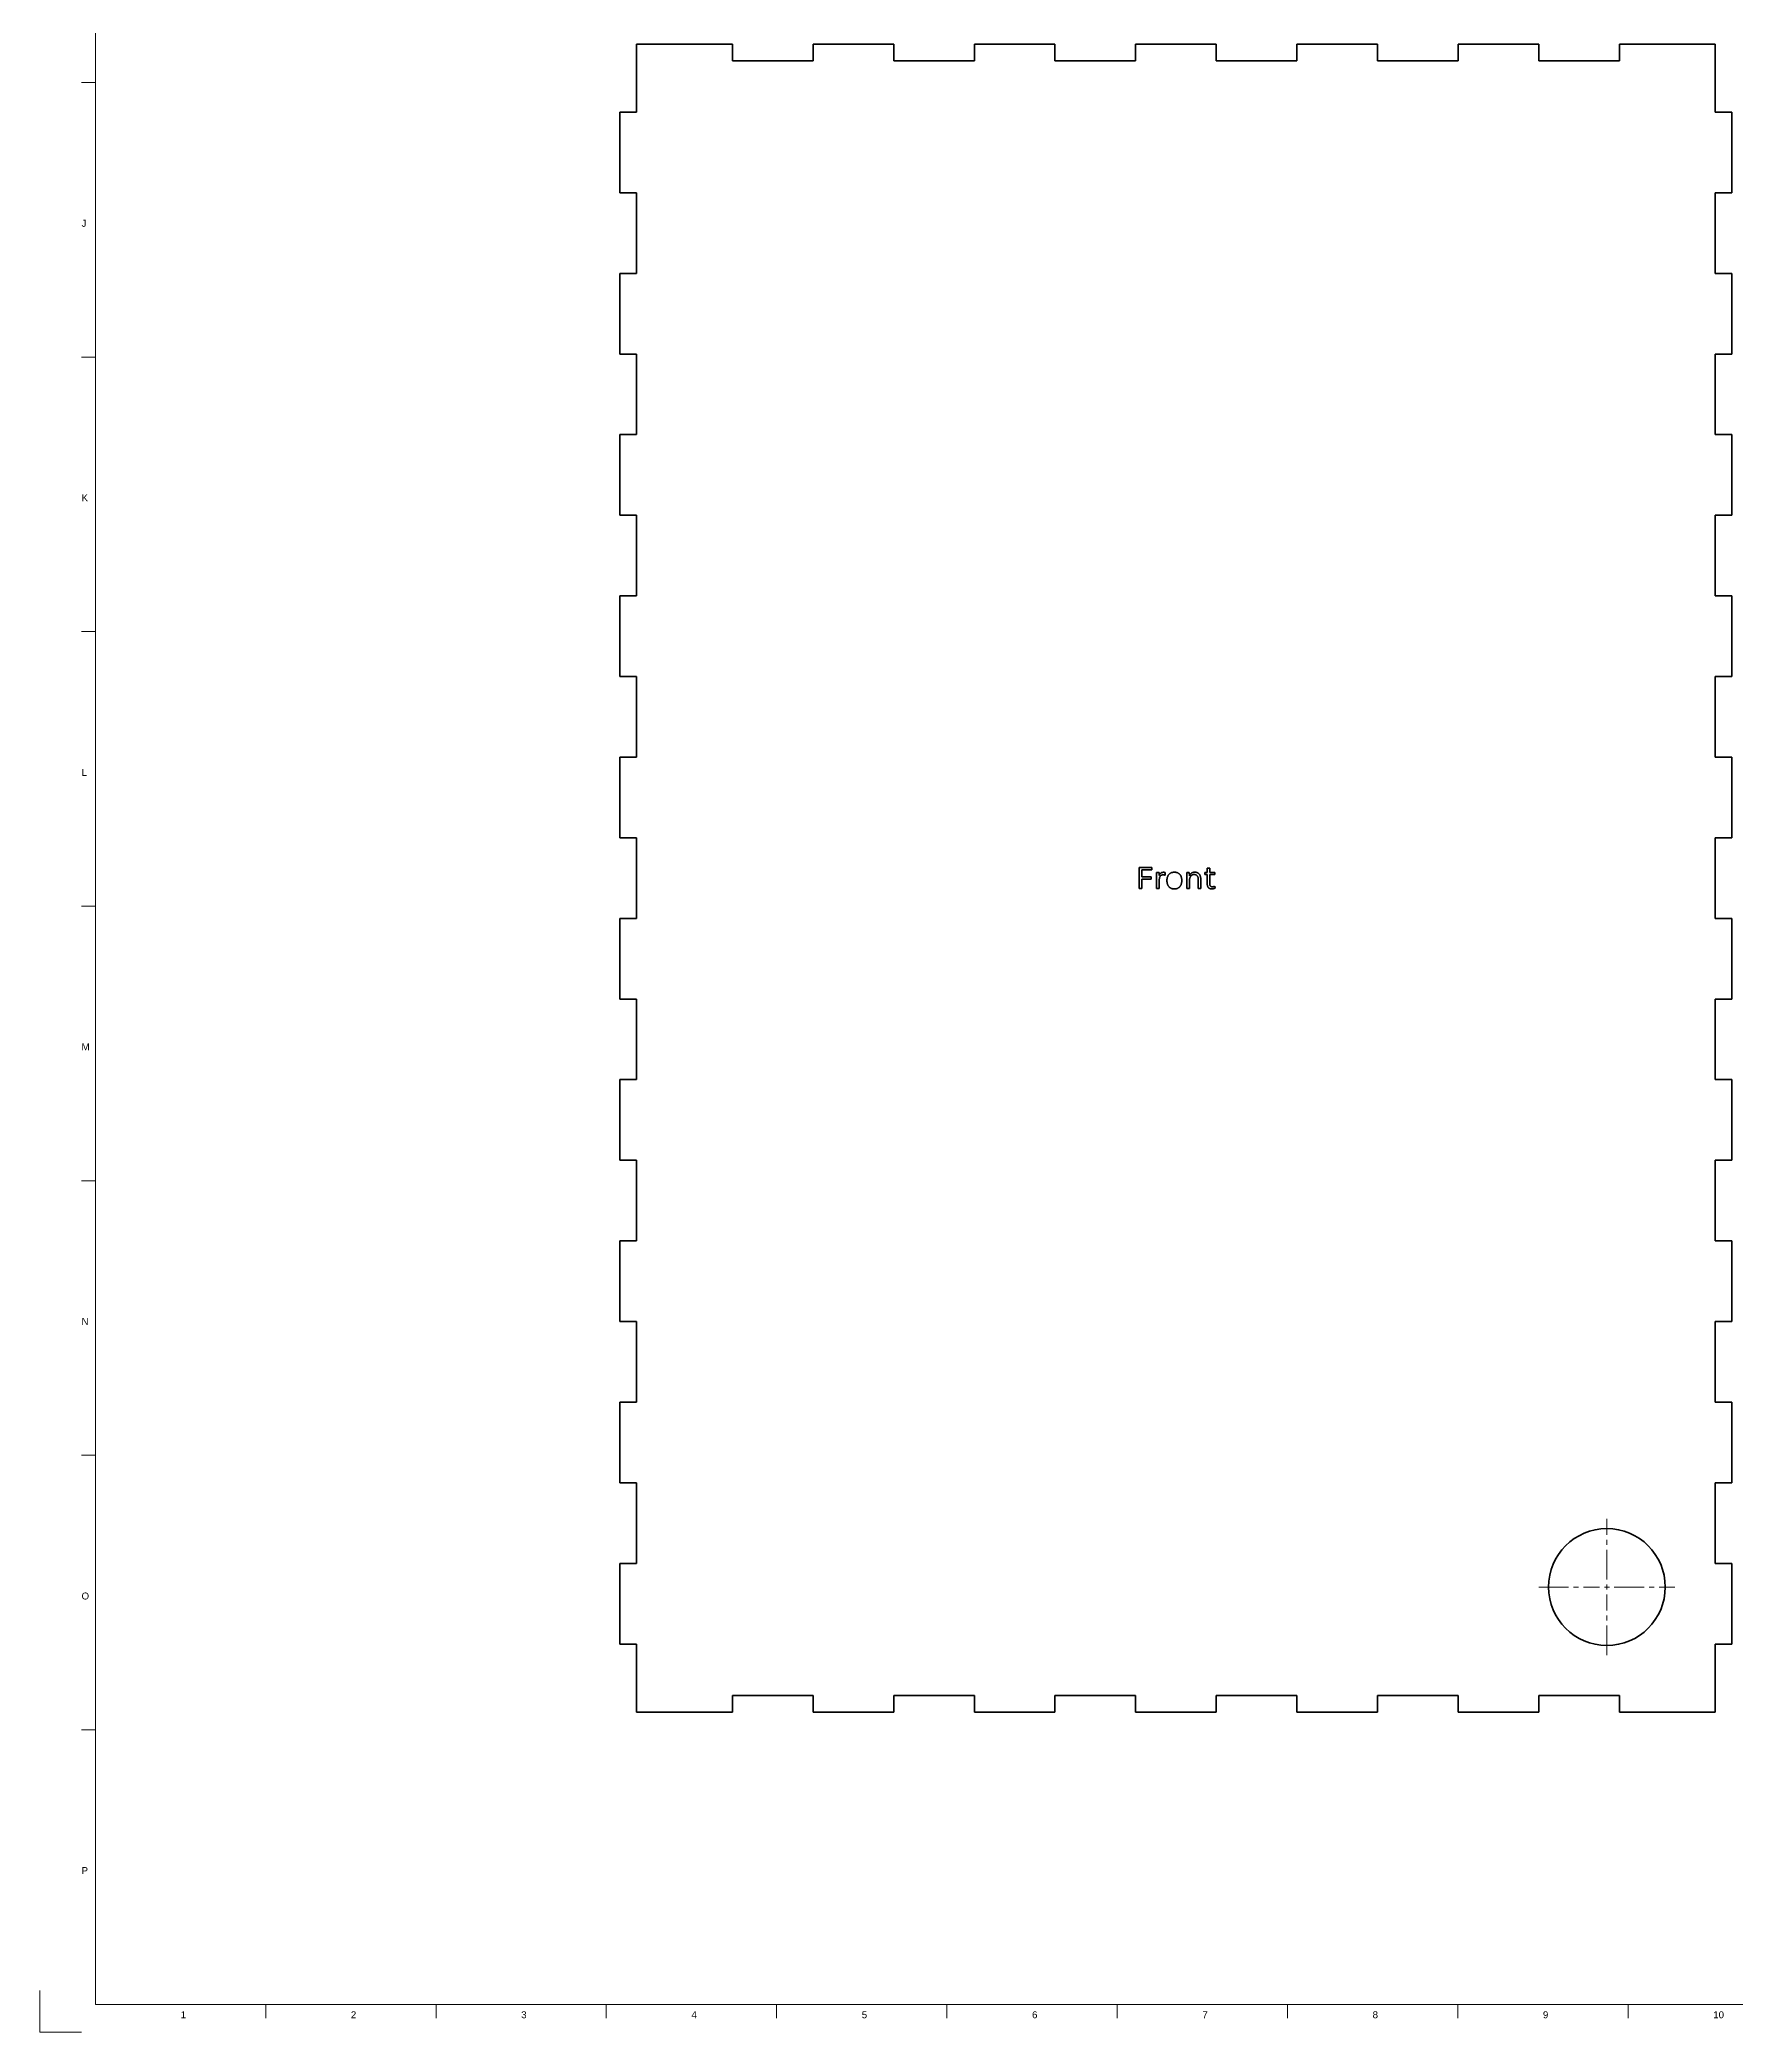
# Model space of a CAD drawing. Header units: millimetres. Extents: x 0 to 1500, y 0 to 1600.
# Drawn here: x 0 to 610, y 0 to 717 of the extents above; entities that cross this region are included whole.
import ezdxf

# ---------------------------------------------------------------- set-up
doc = ezdxf.new("R2010")
doc.units = ezdxf.units.MM
doc.header["$LTSCALE"] = 0.75
doc.linetypes.add('CENTER2', pattern=[28.575, 19.05, -3.175, 3.175, -3.175])
for name, color, linetype, lineweight in [('BORDER', 7, 'Continuous', 18), ('Smart Centers', 7, 'CENTER2', 18), ('Visible', 7, 'Continuous', 35)]:
    doc.layers.add(name, color=color, linetype=linetype, lineweight=lineweight)
doc.styles.get("Standard").update_dxf_attribs({"font": 'arial.ttf'})

# ---------------------------------------------------------------- blocks, each defined once
blk = doc.blocks.new('Custom1500.000000x1600.000000x24x16')
for p, q in [((20, 10), (20, 1590)), ((20, 701.25), (15, 701.25)), ((20, 602.5), (15, 602.5)), ((20, 503.75), (15, 503.75)), ((20, 405), (15, 405)), ((20, 306.25), (15, 306.25)), ((20, 207.5), (15, 207.5)), ((20, 108.75), (15, 108.75)), ((0, 0), (0, 15)), ((1490, 10), (20, 10)), ((81.25, 10), (81.25, 5)), ((142.5, 10), (142.5, 5)), ((203.75, 10), (203.75, 5)), ((265, 10), (265, 5)), ((326.25, 10), (326.25, 5)), ((387.5, 10), (387.5, 5)), ((448.75, 10), (448.75, 5)), ((510, 10), (510, 5)), ((571.25, 10), (571.25, 5)), ((0, 0), (15, 0))]:
    blk.add_line(p, q)
at = {"char_height": 2.5, "attachment_point": 1}
for s, insert in [('J', (15, 651.875)), ('K', (15, 553.125)), ('L', (15, 454.375)), ('M', (15, 355.625)), ('N', (15, 256.875)), ('O', (15, 158.125)), ('P', (15, 59.375)), ('1', (50.625, 7.5)), ('2', (111.875, 7.5)), ('3', (173.125, 7.5)), ('4', (234.375, 7.5)), ('5', (295.625, 7.5)), ('6', (356.875, 7.5)), ('7', (418.125, 7.5)), ('8', (479.375, 7.5)), ('9', (540.625, 7.5)), ('10', (601.875, 7.5))]:
    blk.add_mtext(s, dxfattribs=dict(at, insert=insert))
blk = doc.blocks.new('*U3')
at = {"layer": 'Smart Centers', "color": 0, "ltscale": 0.75, "transparency": 16777216}
for p, q in [((0, 2.678906), (0, 24.5)), ((-24.5, 0), (-2.678906, 0)), ((2.678906, 0), (24.5, 0)), ((0, -24.5), (0, -2.678906))]:
    blk.add_line(p, q, dxfattribs=at)
at = {"layer": 'Smart Centers', "color": 0, "linetype": 'Continuous', "ltscale": 0.75, "transparency": 16777216}
for p, q in [((-0.892969, 0), (0.892969, 0)), ((0, -0.892969), (0, 0.892969))]:
    blk.add_line(p, q, dxfattribs=at)

msp = doc.modelspace()

# ---------------------------------------------------------------- linework, layer by layer
at = {"layer": 'Visible'}
for p, q in [((214.622471, 715.112944), (214.622471, 690.612944)), ((249.122471, 715.112944), (214.622471, 715.112944)), ((249.122471, 709.112944), (249.122471, 715.112944)), ((278.122471, 715.112944), (278.122471, 709.112944)), ((307.122471, 715.112944), (278.122471, 715.112944)), ((307.122471, 709.112944), (307.122471, 715.112944)), ((336.122471, 715.112944), (336.122471, 709.112944)), ((365.122471, 715.112944), (336.122471, 715.112944)), ((365.122471, 709.112944), (365.122471, 715.112944)), ((394.122471, 715.112944), (394.122471, 709.112944)), ((423.122471, 715.112944), (394.122471, 715.112944)), ((423.122471, 709.112944), (423.122471, 715.112944)), ((452.122471, 715.112944), (452.122471, 709.112944)), ((481.122471, 715.112944), (452.122471, 715.112944)), ((481.122471, 709.112944), (481.122471, 715.112944)), ((510.122471, 715.112944), (510.122471, 709.112944)), ((539.122471, 715.112944), (510.122471, 715.112944)), ((539.122471, 709.112944), (539.122471, 715.112944)), ((568.122471, 715.112944), (568.122471, 709.112944)), ((602.622471, 715.112944), (568.122471, 715.112944)), ((602.622471, 690.612944), (602.622471, 715.112944)), ((278.122471, 709.112944), (249.122471, 709.112944)), ((336.122471, 709.112944), (307.122471, 709.112944)), ((394.122471, 709.112944), (365.122471, 709.112944)), ((452.122471, 709.112944), (423.122471, 709.112944)), ((510.122471, 709.112944), (481.122471, 709.112944)), ((568.122471, 709.112944), (539.122471, 709.112944)), ((208.622471, 690.612944), (208.622471, 661.612944)), ((214.622471, 690.612944), (208.622471, 690.612944)), ((608.622471, 690.612944), (602.622471, 690.612944)), ((608.622471, 661.612944), (608.622471, 690.612944)), ((208.622471, 661.612944), (214.622471, 661.612944)), ((214.622471, 661.612944), (214.622471, 632.612944)), ((602.622471, 661.612944), (608.622471, 661.612944)), ((602.622471, 632.612944), (602.622471, 661.612944)), ((208.622471, 632.612944), (208.622471, 603.612944)), ((214.622471, 632.612944), (208.622471, 632.612944)), ((608.622471, 632.612944), (602.622471, 632.612944)), ((608.622471, 603.612944), (608.622471, 632.612944)), ((208.622471, 603.612944), (214.622471, 603.612944)), ((214.622471, 603.612944), (214.622471, 574.612944)), ((602.622471, 603.612944), (608.622471, 603.612944)), ((602.622471, 574.612944), (602.622471, 603.612944)), ((208.622471, 574.612944), (208.622471, 545.612944)), ((214.622471, 574.612944), (208.622471, 574.612944)), ((608.622471, 574.612944), (602.622471, 574.612944)), ((608.622471, 545.612944), (608.622471, 574.612944)), ((208.622471, 545.612944), (214.622471, 545.612944)), ((214.622471, 545.612944), (214.622471, 516.612944)), ((602.622471, 545.612944), (608.622471, 545.612944)), ((602.622471, 516.612944), (602.622471, 545.612944)), ((208.622471, 516.612944), (208.622471, 487.612944)), ((214.622471, 516.612944), (208.622471, 516.612944)), ((608.622471, 516.612944), (602.622471, 516.612944)), ((608.622471, 487.612944), (608.622471, 516.612944)), ((208.622471, 487.612944), (214.622471, 487.612944)), ((214.622471, 487.612944), (214.622471, 458.612944)), ((602.622471, 487.612944), (608.622471, 487.612944)), ((602.622471, 458.612944), (602.622471, 487.612944)), ((208.622471, 458.612944), (208.622471, 429.612944)), ((214.622471, 458.612944), (208.622471, 458.612944)), ((608.622471, 458.612944), (602.622471, 458.612944)), ((608.622471, 429.612944), (608.622471, 458.612944)), ((208.622471, 429.612944), (214.622471, 429.612944)), ((214.622471, 429.612944), (214.622471, 400.612944)), ((602.622471, 429.612944), (608.622471, 429.612944)), ((602.622471, 400.612944), (602.622471, 429.612944)), ((395.365471, 418.880944), (399.949471, 418.880944)), ((395.365471, 411.344944), (395.365471, 418.880944)), ((396.301471, 418.076944), (396.301471, 415.568944)), ((399.949471, 418.076944), (396.301471, 418.076944)), ((399.949471, 418.880944), (399.949471, 418.076944)), ((401.653471, 417.092944), (402.589471, 417.092944)), ((401.653471, 411.344944), (401.653471, 417.092944)), ((402.589471, 417.092944), (402.589471, 415.987861)), ((402.589471, 415.987861), (402.603471, 416.026944)), ((402.603471, 416.026944), (402.655471, 416.152944)), ((402.655471, 416.152944), (402.710471, 416.271944)), ((402.710471, 416.271944), (402.770471, 416.383944)), ((402.770471, 416.383944), (402.833471, 416.487944)), ((402.833471, 416.487944), (402.901471, 416.584944)), ((402.914471, 415.647944), (402.870471, 415.562944)), ((402.901471, 416.584944), (402.972471, 416.674944)), ((402.961471, 415.726944), (402.914471, 415.647944)), ((403.011471, 415.801944), (402.961471, 415.726944)), ((402.972471, 416.674944), (403.047471, 416.756944)), ((403.065471, 415.871944), (403.011471, 415.801944)), ((403.047471, 416.756944), (403.126471, 416.831944)), ((403.122471, 415.936944), (403.065471, 415.871944)), ((403.183471, 415.997944), (403.122471, 415.936944)), ((403.126471, 416.831944), (403.209471, 416.899944)), ((403.247471, 416.052944), (403.183471, 415.997944)), ((403.209471, 416.899944), (403.295471, 416.960944)), ((403.316471, 416.102944), (403.247471, 416.052944)), ((403.295471, 416.960944), (403.385471, 417.013944)), ((403.388471, 416.145944), (403.316471, 416.102944)), ((403.385471, 417.013944), (403.478471, 417.059944)), ((403.464471, 416.183944), (403.388471, 416.145944)), ((403.545471, 416.215944), (403.464471, 416.183944)), ((403.478471, 417.059944), (403.575471, 417.099944)), ((403.629471, 416.241944), (403.545471, 416.215944)), ((403.575471, 417.099944), (403.676471, 417.131944)), ((403.717471, 416.262944), (403.629471, 416.241944)), ((403.676471, 417.131944), (403.780471, 417.156944)), ((403.809471, 416.276944), (403.717471, 416.262944)), ((403.780471, 417.156944), (403.887471, 417.174944)), ((403.905471, 416.285944), (403.809471, 416.276944)), ((403.887471, 417.174944), (403.998471, 417.184944)), ((404.005471, 416.288944), (403.905471, 416.285944)), ((403.998471, 417.184944), (404.113471, 417.188944)), ((404.037471, 416.288944), (404.005471, 416.288944)), ((404.069471, 416.286944), (404.037471, 416.288944)), ((404.102471, 416.284944), (404.069471, 416.286944)), ((404.137471, 416.282944), (404.102471, 416.284944)), ((404.113471, 417.188944), (404.151471, 417.188944)), ((404.171471, 416.278944), (404.137471, 416.282944)), ((404.151471, 417.188944), (404.225471, 417.186944)), ((404.207471, 416.274944), (404.171471, 416.278944)), ((404.244471, 416.269944), (404.207471, 416.274944)), ((404.225471, 417.186944), (404.261471, 417.184944)), ((404.281471, 416.263944), (404.244471, 416.269944)), ((404.261471, 417.184944), (404.297471, 417.181944)), ((404.359471, 416.249944), (404.281471, 416.263944)), ((404.297471, 417.181944), (404.332471, 417.178944)), ((404.332471, 417.178944), (404.366471, 417.175944)), ((404.437471, 416.233944), (404.359471, 416.249944)), ((404.366471, 417.175944), (404.399471, 417.171944)), ((404.399471, 417.171944), (404.432471, 417.166944)), ((404.432471, 417.166944), (404.464471, 417.161944)), ((404.513471, 416.215944), (404.437471, 416.233944)), ((404.464471, 417.161944), (404.528471, 417.149944)), ((404.550471, 416.206944), (404.513471, 416.215944)), ((404.528471, 417.149944), (404.592471, 417.135944)), ((404.586471, 416.197944), (404.550471, 416.206944)), ((404.622471, 416.187944), (404.586471, 416.197944)), ((404.592471, 417.135944), (404.656471, 417.119944)), ((404.657471, 416.177944), (404.622471, 416.187944)), ((404.656471, 417.119944), (404.720471, 417.101944)), ((404.691471, 416.167944), (404.657471, 416.177944)), ((404.725471, 416.156944), (404.691471, 416.167944)), ((404.720471, 417.101944), (404.753471, 417.091944)), ((404.785471, 417.080944), (404.725471, 416.156944)), ((404.753471, 417.091944), (404.785471, 417.080944)), ((405.614471, 415.591944), (405.673471, 415.734944)), ((405.673471, 415.734944), (405.739471, 415.871944)), ((405.739471, 415.871944), (405.811471, 416.002944)), ((405.811471, 416.002944), (405.888471, 416.126944)), ((405.888471, 416.126944), (405.971471, 416.243944)), ((405.971471, 416.243944), (406.058471, 416.354944)), ((406.058471, 416.354944), (406.151471, 416.458944)), ((406.151471, 416.458944), (406.248471, 416.556944)), ((406.248471, 416.556944), (406.351471, 416.647944)), ((406.351471, 416.647944), (406.459471, 416.732944)), ((406.459471, 416.732944), (406.572471, 416.810944)), ((406.572471, 416.810944), (406.690471, 416.882944)), ((406.690471, 416.882944), (406.812471, 416.947944)), ((406.812471, 416.947944), (406.938471, 417.005944)), ((406.938471, 417.005944), (407.067471, 417.056944)), ((407.067471, 417.056944), (407.200471, 417.101944)), ((407.200471, 417.101944), (407.336471, 417.138944)), ((407.336471, 417.138944), (407.475471, 417.169944)), ((407.475471, 417.169944), (407.618471, 417.193944)), ((407.618471, 417.193944), (407.764471, 417.210944)), ((407.764471, 417.210944), (407.914471, 417.221944)), ((407.914471, 417.221944), (408.067471, 417.224944)), ((408.067471, 417.224944), (408.219471, 417.221944)), ((408.219471, 417.221944), (408.368471, 417.210944)), ((408.368471, 417.210944), (408.513471, 417.193944)), ((408.513471, 417.193944), (408.655471, 417.169944)), ((408.655471, 417.169944), (408.794471, 417.138944)), ((408.794471, 417.138944), (408.929471, 417.101944)), ((408.929471, 417.101944), (409.061471, 417.056944)), ((409.061471, 417.056944), (409.190471, 417.005944)), ((409.190471, 417.005944), (409.316471, 416.947944)), ((409.316471, 416.947944), (409.438471, 416.882944)), ((409.438471, 416.882944), (409.556471, 416.810944)), ((409.556471, 416.810944), (409.669471, 416.732944)), ((409.669471, 416.732944), (409.777471, 416.647944)), ((409.777471, 416.647944), (409.879471, 416.556944)), ((409.879471, 416.556944), (409.977471, 416.458944)), ((409.977471, 416.458944), (410.069471, 416.354944)), ((410.069471, 416.354944), (410.156471, 416.243944)), ((410.156471, 416.243944), (410.238471, 416.126944)), ((410.238471, 416.126944), (410.314471, 416.002944)), ((410.314471, 416.002944), (410.386471, 415.871944)), ((410.386471, 415.871944), (410.452471, 415.734944)), ((410.452471, 415.734944), (410.510471, 415.591944)), ((412.549471, 417.080944), (413.353471, 417.080944)), ((412.549471, 411.344944), (412.549471, 417.080944)), ((413.353471, 417.080944), (413.466274, 415.952912)), ((413.466274, 415.952912), (413.504471, 416.036944)), ((413.504471, 416.036944), (413.569471, 416.161944)), ((413.569471, 416.161944), (413.639471, 416.279944)), ((413.639471, 416.279944), (413.714471, 416.391944)), ((413.714471, 416.391944), (413.793471, 416.496944)), ((413.793471, 416.496944), (413.878471, 416.594944)), ((413.880471, 415.688944), (413.827471, 415.600944)), ((413.878471, 416.594944), (413.967471, 416.686944)), ((413.937471, 415.771944), (413.880471, 415.688944)), ((413.996471, 415.850944), (413.937471, 415.771944)), ((413.967471, 416.686944), (414.061471, 416.771944)), ((414.060471, 415.923944), (413.996471, 415.850944)), ((414.127471, 415.991944), (414.060471, 415.923944)), ((414.061471, 416.771944), (414.160471, 416.849944)), ((414.197471, 416.055944), (414.127471, 415.991944)), ((414.160471, 416.849944), (414.264471, 416.920944)), ((414.271471, 416.114944), (414.197471, 416.055944)), ((414.264471, 416.920944), (414.372471, 416.984944)), ((414.348471, 416.168944), (414.271471, 416.114944)), ((414.428471, 416.216944), (414.348471, 416.168944)), ((414.372471, 416.984944), (414.484471, 417.040944)), ((414.510471, 416.258944), (414.428471, 416.216944)), ((414.484471, 417.040944), (414.601471, 417.089944)), ((414.595471, 416.294944), (414.510471, 416.258944)), ((414.683471, 416.326944), (414.595471, 416.294944)), ((414.601471, 417.089944), (414.722471, 417.130944)), ((414.774471, 416.351944), (414.683471, 416.326944)), ((414.722471, 417.130944), (414.847471, 417.164944)), ((414.868471, 416.371944), (414.774471, 416.351944)), ((414.847471, 417.164944), (414.977471, 417.190944)), ((414.964471, 416.385944), (414.868471, 416.371944)), ((415.063471, 416.393944), (414.964471, 416.385944)), ((414.977471, 417.190944), (415.111471, 417.209944)), ((415.165471, 416.396944), (415.063471, 416.393944)), ((415.111471, 417.209944), (415.250471, 417.220944)), ((415.298471, 416.392944), (415.165471, 416.396944)), ((415.250471, 417.220944), (415.393471, 417.224944)), ((415.425471, 416.379944), (415.298471, 416.392944)), ((415.393471, 417.224944), (415.527471, 417.221944)), ((415.546471, 416.357944), (415.425471, 416.379944)), ((415.527471, 417.221944), (415.656471, 417.212944)), ((415.662471, 416.327944), (415.546471, 416.357944)), ((415.656471, 417.212944), (415.782471, 417.197944)), ((415.772471, 416.289944), (415.662471, 416.327944)), ((415.876471, 416.242944), (415.772471, 416.289944)), ((415.782471, 417.197944), (415.904471, 417.176944)), ((415.975471, 416.186944), (415.876471, 416.242944)), ((415.904471, 417.176944), (416.022471, 417.148944)), ((416.067471, 416.121944), (415.975471, 416.186944)), ((416.022471, 417.148944), (416.136471, 417.115944)), ((416.155471, 416.049944), (416.067471, 416.121944)), ((416.136471, 417.115944), (416.247471, 417.076944)), ((416.236471, 415.967944), (416.155471, 416.049944)), ((416.311471, 415.877944), (416.236471, 415.967944)), ((416.247471, 417.076944), (416.353471, 417.030944)), ((416.377471, 415.780944), (416.311471, 415.877944)), ((416.353471, 417.030944), (416.455471, 416.979944)), ((416.436471, 415.674944), (416.377471, 415.780944)), ((416.488471, 415.561944), (416.436471, 415.674944)), ((416.455471, 416.979944), (416.554471, 416.921944)), ((416.554471, 416.921944), (416.648471, 416.858944)), ((416.648471, 416.858944), (416.738471, 416.789944)), ((416.738471, 416.789944), (416.824471, 416.716944)), ((416.824471, 416.716944), (416.904471, 416.637944)), ((416.904471, 416.637944), (416.981471, 416.553944)), ((416.981471, 416.553944), (417.053471, 416.463944)), ((417.053471, 416.463944), (417.120471, 416.369944)), ((417.120471, 416.369944), (417.183471, 416.269944)), ((417.183471, 416.269944), (417.241471, 416.164944)), ((417.241471, 416.164944), (417.295471, 416.054944)), ((417.295471, 416.054944), (417.344471, 415.939944)), ((417.344471, 415.939944), (417.388471, 415.820944)), ((417.388471, 415.820944), (417.427471, 415.697944)), ((417.427471, 415.697944), (417.460471, 415.569944)), ((418.987471, 417.080944), (419.911471, 417.080944)), ((418.987471, 416.432944), (418.987471, 417.080944)), ((419.911471, 416.432944), (418.987471, 416.432944)), ((419.911471, 418.676944), (420.835471, 418.676944)), ((419.911471, 417.080944), (419.911471, 418.676944)), ((419.911471, 412.820944), (419.911471, 416.432944)), ((420.835471, 418.676944), (420.835471, 417.080944)), ((420.835471, 417.080944), (422.647471, 417.080944)), ((420.835471, 416.432944), (420.835471, 412.844944)), ((422.647471, 416.432944), (420.835471, 416.432944)), ((422.647471, 417.080944), (422.647471, 416.432944)), ((396.301471, 411.344944), (395.365471, 411.344944)), ((396.301471, 415.568944), (399.697471, 415.568944)), ((399.697471, 414.764944), (396.301471, 414.764944)), ((396.301471, 414.764944), (396.301471, 411.344944)), ((399.697471, 415.568944), (399.697471, 414.764944)), ((402.589471, 411.344944), (401.653471, 411.344944)), ((402.590471, 414.077944), (402.589471, 413.936944)), ((402.589471, 413.936944), (402.589471, 411.344944)), ((402.595471, 414.214944), (402.590471, 414.077944)), ((402.602471, 414.348944), (402.595471, 414.214944)), ((402.612471, 414.477944), (402.602471, 414.348944)), ((402.624471, 414.603944), (402.612471, 414.477944)), ((402.640471, 414.726944), (402.624471, 414.603944)), ((402.658471, 414.844944), (402.640471, 414.726944)), ((402.679471, 414.959944), (402.658471, 414.844944)), ((402.703471, 415.071944), (402.679471, 414.959944)), ((402.730471, 415.178944), (402.703471, 415.071944)), ((402.760471, 415.281944), (402.730471, 415.178944)), ((402.793471, 415.380944), (402.760471, 415.281944)), ((402.830471, 415.473944), (402.793471, 415.380944)), ((402.870471, 415.562944), (402.830471, 415.473944)), ((405.391471, 414.212944), (405.394471, 414.407944)), ((405.394471, 414.018944), (405.391471, 414.212944)), ((405.394471, 414.407944), (405.405471, 414.595944)), ((405.405471, 413.831944), (405.394471, 414.018944)), ((405.405471, 414.595944), (405.422471, 414.777944)), ((405.422471, 413.650944), (405.405471, 413.831944)), ((405.422471, 414.777944), (405.447471, 414.953944)), ((405.447471, 413.475944), (405.422471, 413.650944)), ((405.447471, 414.953944), (405.478471, 415.122944)), ((405.478471, 413.306944), (405.447471, 413.475944)), ((405.478471, 415.122944), (405.516471, 415.284944)), ((405.516471, 413.144944), (405.478471, 413.306944)), ((405.516471, 415.284944), (405.562471, 415.441944)), ((405.562471, 412.987944), (405.516471, 413.144944)), ((405.562471, 415.441944), (405.614471, 415.591944)), ((405.614471, 412.837944), (405.562471, 412.987944)), ((405.673471, 412.694944), (405.614471, 412.837944)), ((405.739471, 412.556944), (405.673471, 412.694944)), ((405.811471, 412.425944), (405.739471, 412.556944)), ((405.888471, 412.300944), (405.811471, 412.425944)), ((405.971471, 412.182944), (405.888471, 412.300944)), ((406.058471, 412.071944), (405.971471, 412.182944)), ((406.151471, 411.966944), (406.058471, 412.071944)), ((406.248471, 411.868944), (406.151471, 411.966944)), ((406.351471, 411.777944), (406.248471, 411.868944)), ((406.459471, 411.692944), (406.351471, 411.777944)), ((406.572471, 411.614944), (406.459471, 411.692944)), ((406.690471, 411.542944), (406.572471, 411.614944)), ((406.812471, 411.477944), (406.690471, 411.542944)), ((406.938471, 411.419944), (406.812471, 411.477944)), ((407.067471, 411.368944), (406.938471, 411.419944)), ((407.200471, 411.323944), (407.067471, 411.368944)), ((407.336471, 411.285944), (407.200471, 411.323944)), ((407.475471, 411.255944), (407.336471, 411.285944)), ((407.618471, 411.231944), (407.475471, 411.255944)), ((407.764471, 411.214944), (407.618471, 411.231944)), ((407.914471, 411.203944), (407.764471, 411.214944)), ((408.067471, 411.200944), (407.914471, 411.203944)), ((408.219471, 411.203944), (408.067471, 411.200944)), ((408.368471, 411.214944), (408.219471, 411.203944)), ((408.513471, 411.231944), (408.368471, 411.214944)), ((408.655471, 411.255944), (408.513471, 411.231944)), ((408.794471, 411.285944), (408.655471, 411.255944)), ((408.929471, 411.323944), (408.794471, 411.285944)), ((409.061471, 411.368944), (408.929471, 411.323944)), ((409.190471, 411.419944), (409.061471, 411.368944)), ((409.316471, 411.477944), (409.190471, 411.419944)), ((409.438471, 411.542944), (409.316471, 411.477944)), ((409.556471, 411.614944), (409.438471, 411.542944)), ((409.669471, 411.692944), (409.556471, 411.614944)), ((409.777471, 411.777944), (409.669471, 411.692944)), ((409.879471, 411.868944), (409.777471, 411.777944)), ((409.977471, 411.966944), (409.879471, 411.868944)), ((410.069471, 412.071944), (409.977471, 411.966944)), ((410.156471, 412.182944), (410.069471, 412.071944)), ((410.238471, 412.300944), (410.156471, 412.182944)), ((410.314471, 412.425944), (410.238471, 412.300944)), ((410.386471, 412.556944), (410.314471, 412.425944)), ((410.452471, 412.694944), (410.386471, 412.556944)), ((410.510471, 412.837944), (410.452471, 412.694944)), ((410.510471, 415.591944), (410.562471, 415.441944)), ((410.562471, 412.987944), (410.510471, 412.837944)), ((410.562471, 415.441944), (410.607471, 415.284944)), ((410.607471, 413.144944), (410.562471, 412.987944)), ((410.607471, 415.284944), (410.645471, 415.122944)), ((410.645471, 413.306944), (410.607471, 413.144944)), ((410.645471, 415.122944), (410.676471, 414.953944)), ((410.676471, 413.475944), (410.645471, 413.306944)), ((410.676471, 414.953944), (410.700471, 414.777944)), ((410.700471, 413.650944), (410.676471, 413.475944)), ((410.700471, 414.777944), (410.717471, 414.595944)), ((410.717471, 413.831944), (410.700471, 413.650944)), ((410.717471, 414.595944), (410.728471, 414.407944)), ((410.728471, 414.018944), (410.717471, 413.831944)), ((410.728471, 414.407944), (410.731471, 414.212944)), ((410.731471, 414.212944), (410.728471, 414.018944)), ((413.485471, 411.344944), (412.549471, 411.344944)), ((413.487471, 414.199944), (413.485471, 414.056944)), ((413.485471, 414.056944), (413.485471, 411.344944)), ((413.493471, 414.338944), (413.487471, 414.199944)), ((413.503471, 414.474944), (413.493471, 414.338944)), ((413.518471, 414.605944), (413.503471, 414.474944)), ((413.536471, 414.732944), (413.518471, 414.605944)), ((413.558471, 414.855944), (413.536471, 414.732944)), ((413.585471, 414.974944), (413.558471, 414.855944)), ((413.616471, 415.089944), (413.585471, 414.974944)), ((413.650471, 415.200944), (413.616471, 415.089944)), ((413.689471, 415.307944), (413.650471, 415.200944)), ((413.732471, 415.410944), (413.689471, 415.307944)), ((413.778471, 415.507944), (413.732471, 415.410944)), ((413.827471, 415.600944), (413.778471, 415.507944)), ((416.531471, 415.440944), (416.488471, 415.561944)), ((416.566471, 415.311944), (416.531471, 415.440944)), ((416.594471, 415.174944), (416.566471, 415.311944)), ((416.613471, 415.029944), (416.594471, 415.174944)), ((416.625471, 414.876944), (416.613471, 415.029944)), ((416.629471, 414.716944), (416.625471, 414.876944)), ((416.629471, 411.344944), (416.629471, 414.716944)), ((417.553471, 411.344944), (416.629471, 411.344944)), ((417.460471, 415.569944), (417.489471, 415.437944)), ((417.489471, 415.437944), (417.512471, 415.302944)), ((417.512471, 415.302944), (417.530471, 415.162944)), ((417.530471, 415.162944), (417.543471, 415.017944)), ((417.543471, 415.017944), (417.550471, 414.869944)), ((417.550471, 414.869944), (417.553471, 414.716944)), ((417.553471, 414.716944), (417.553471, 411.344944)), ((419.913471, 412.714944), (419.911471, 412.820944)), ((419.920471, 412.611944), (419.913471, 412.714944)), ((419.930471, 412.512944), (419.920471, 412.611944)), ((419.946471, 412.417944), (419.930471, 412.512944)), ((419.965471, 412.325944), (419.946471, 412.417944)), ((419.989471, 412.237944), (419.965471, 412.325944)), ((420.017471, 412.152944), (419.989471, 412.237944)), ((420.049471, 412.071944), (420.017471, 412.152944)), ((420.086471, 411.994944), (420.049471, 412.071944)), ((420.127471, 411.920944), (420.086471, 411.994944)), ((420.172471, 411.850944), (420.127471, 411.920944)), ((420.220471, 411.783944), (420.172471, 411.850944)), ((420.271471, 411.720944), (420.220471, 411.783944)), ((420.325471, 411.661944), (420.271471, 411.720944)), ((420.382471, 411.605944), (420.325471, 411.661944)), ((420.442471, 411.553944), (420.382471, 411.605944)), ((420.506471, 411.504944), (420.442471, 411.553944)), ((420.572471, 411.459944), (420.506471, 411.504944)), ((420.642471, 411.418944), (420.572471, 411.459944)), ((420.715471, 411.380944), (420.642471, 411.418944)), ((420.790471, 411.346944), (420.715471, 411.380944)), ((420.868471, 411.315944), (420.790471, 411.346944)), ((420.835471, 412.844944), (420.843471, 412.675944)), ((420.843471, 412.675944), (420.868471, 412.524944)), ((420.868471, 412.524944), (420.910471, 412.391944)), ((420.947471, 411.288944), (420.868471, 411.315944)), ((420.910471, 412.391944), (420.967471, 412.276944)), ((421.028471, 411.265944), (420.947471, 411.288944)), ((420.967471, 412.276944), (421.042471, 412.178944)), ((421.111471, 411.245944), (421.028471, 411.265944)), ((421.042471, 412.178944), (421.133471, 412.098944)), ((421.196471, 411.229944), (421.111471, 411.245944)), ((421.133471, 412.098944), (421.241471, 412.036944)), ((421.283471, 411.216944), (421.196471, 411.229944)), ((421.241471, 412.036944), (421.365471, 411.992944)), ((421.372471, 411.207944), (421.283471, 411.216944)), ((421.365471, 411.992944), (421.506471, 411.965944)), ((421.462471, 411.202944), (421.372471, 411.207944)), ((421.555471, 411.200944), (421.462471, 411.202944)), ((421.506471, 411.965944), (421.663471, 411.956944)), ((421.620471, 411.201944), (421.555471, 411.200944)), ((421.684471, 411.203944), (421.620471, 411.201944)), ((421.663471, 411.956944), (421.761471, 411.958944)), ((421.748471, 411.208944), (421.684471, 411.203944)), ((421.811471, 411.213944), (421.748471, 411.208944)), ((421.761471, 411.958944), (421.809471, 411.961944)), ((421.809471, 411.961944), (421.857471, 411.965944)), ((421.874471, 411.221944), (421.811471, 411.213944)), ((421.857471, 411.965944), (421.953471, 411.975944)), ((421.936471, 411.230944), (421.874471, 411.221944)), ((421.998471, 411.241944), (421.936471, 411.230944)), ((421.953471, 411.975944), (422.000471, 411.982944)), ((422.060471, 411.254944), (421.998471, 411.241944)), ((422.000471, 411.982944), (422.094471, 412.000944)), ((422.121471, 411.268944), (422.060471, 411.254944)), ((422.094471, 412.000944), (422.140471, 412.010944)), ((422.182471, 411.284944), (422.121471, 411.268944)), ((422.140471, 412.010944), (422.187471, 412.021944)), ((422.243471, 411.301944), (422.182471, 411.284944)), ((422.187471, 412.021944), (422.235471, 412.034944)), ((422.235471, 412.034944), (422.284471, 412.047944)), ((422.303471, 411.320944), (422.243471, 411.301944)), ((422.284471, 412.047944), (422.334471, 412.062944)), ((422.364471, 411.339944), (422.303471, 411.320944)), ((422.334471, 412.062944), (422.385471, 412.078944)), ((422.425471, 411.359944), (422.364471, 411.339944)), ((422.385471, 412.078944), (422.438471, 412.094944)), ((422.486471, 411.380944), (422.425471, 411.359944)), ((422.438471, 412.094944), (422.491471, 412.112944)), ((422.547471, 411.402944), (422.486471, 411.380944)), ((422.491471, 412.112944), (422.546471, 412.131944)), ((422.546471, 412.131944), (422.602471, 412.151944)), ((422.608471, 411.425944), (422.547471, 411.402944)), ((422.602471, 412.151944), (422.659471, 412.172944)), ((422.669471, 411.449944), (422.608471, 411.425944)), ((422.659471, 412.172944), (422.791471, 411.500944)), ((422.730471, 411.474944), (422.669471, 411.449944)), ((422.791471, 411.500944), (422.730471, 411.474944)), ((208.622471, 400.612944), (208.622471, 371.612944)), ((214.622471, 400.612944), (208.622471, 400.612944)), ((608.622471, 400.612944), (602.622471, 400.612944)), ((608.622471, 371.612944), (608.622471, 400.612944)), ((208.622471, 371.612944), (214.622471, 371.612944)), ((214.622471, 371.612944), (214.622471, 342.612944)), ((602.622471, 371.612944), (608.622471, 371.612944)), ((602.622471, 342.612944), (602.622471, 371.612944)), ((208.622471, 342.612944), (208.622471, 313.612944)), ((214.622471, 342.612944), (208.622471, 342.612944)), ((608.622471, 342.612944), (602.622471, 342.612944)), ((608.622471, 313.612944), (608.622471, 342.612944)), ((208.622471, 313.612944), (214.622471, 313.612944)), ((214.622471, 313.612944), (214.622471, 284.612944)), ((602.622471, 313.612944), (608.622471, 313.612944)), ((602.622471, 284.612944), (602.622471, 313.612944)), ((208.622471, 284.612944), (208.622471, 255.612944)), ((214.622471, 284.612944), (208.622471, 284.612944)), ((608.622471, 284.612944), (602.622471, 284.612944)), ((608.622471, 255.612944), (608.622471, 284.612944)), ((208.622471, 255.612944), (214.622471, 255.612944)), ((214.622471, 255.612944), (214.622471, 226.612944)), ((602.622471, 255.612944), (608.622471, 255.612944)), ((602.622471, 226.612944), (602.622471, 255.612944)), ((208.622471, 226.612944), (208.622471, 197.612944)), ((214.622471, 226.612944), (208.622471, 226.612944)), ((608.622471, 226.612944), (602.622471, 226.612944)), ((608.622471, 197.612944), (608.622471, 226.612944)), ((208.622471, 197.612944), (214.622471, 197.612944)), ((214.622471, 197.612944), (214.622471, 168.612944)), ((602.622471, 197.612944), (608.622471, 197.612944)), ((602.622471, 168.612944), (602.622471, 197.612944)), ((208.622471, 168.612944), (208.622471, 139.612944)), ((214.622471, 168.612944), (208.622471, 168.612944)), ((608.622471, 168.612944), (602.622471, 168.612944)), ((608.622471, 139.612944), (608.622471, 168.612944)), ((208.622471, 139.612944), (214.622471, 139.612944)), ((214.622471, 139.612944), (214.622471, 115.112944)), ((602.622471, 139.612944), (608.622471, 139.612944)), ((602.622471, 115.112944), (602.622471, 139.612944)), ((214.622471, 115.112944), (249.122471, 115.112944)), ((249.122471, 121.112944), (278.122471, 121.112944)), ((249.122471, 115.112944), (249.122471, 121.112944)), ((278.122471, 121.112944), (278.122471, 115.112944)), ((278.122471, 115.112944), (307.122471, 115.112944)), ((307.122471, 121.112944), (336.122471, 121.112944)), ((307.122471, 115.112944), (307.122471, 121.112944)), ((336.122471, 121.112944), (336.122471, 115.112944)), ((336.122471, 115.112944), (365.122471, 115.112944)), ((365.122471, 121.112944), (394.122471, 121.112944)), ((365.122471, 115.112944), (365.122471, 121.112944)), ((394.122471, 121.112944), (394.122471, 115.112944)), ((394.122471, 115.112944), (423.122471, 115.112944)), ((423.122471, 121.112944), (452.122471, 121.112944)), ((423.122471, 115.112944), (423.122471, 121.112944)), ((452.122471, 121.112944), (452.122471, 115.112944)), ((452.122471, 115.112944), (481.122471, 115.112944)), ((481.122471, 121.112944), (510.122471, 121.112944)), ((481.122471, 115.112944), (481.122471, 121.112944)), ((510.122471, 121.112944), (510.122471, 115.112944)), ((510.122471, 115.112944), (539.122471, 115.112944)), ((539.122471, 121.112944), (568.122471, 121.112944)), ((539.122471, 115.112944), (539.122471, 121.112944)), ((568.122471, 121.112944), (568.122471, 115.112944)), ((568.122471, 115.112944), (602.622471, 115.112944))]:
    msp.add_line(p, q, dxfattribs=at)
at = {"layer": 'Visible', "extrusion": (0, 0, -1)}
msp.add_circle((-563.622471, 160.112944), 21, dxfattribs=at)

# ---------------------------------------------------------------- block references
at = {"layer": 'BORDER'}
msp.add_blockref('Custom1500.000000x1600.000000x24x16', (0, 0), dxfattribs=at)
at = {"layer": 'Smart Centers', "ltscale": 0.75}
msp.add_blockref('*U3', (563.622471, 160.112944), dxfattribs=at)

doc.saveas('drawing.dxf')
